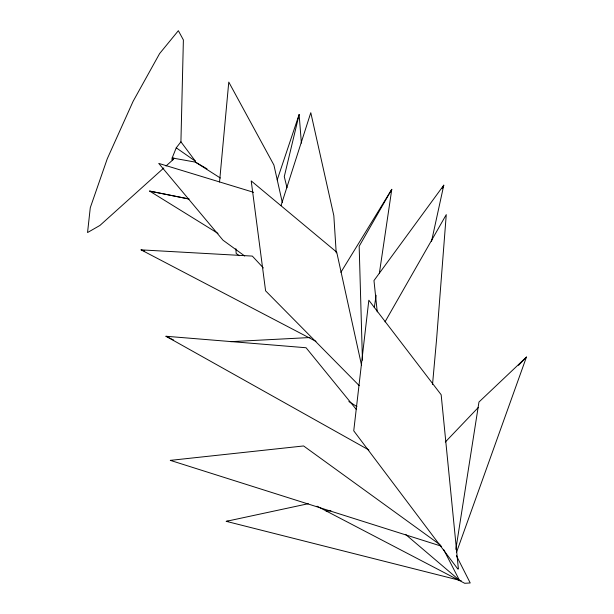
<?xml version="1.0" encoding="UTF-8"?>
<svg xmlns="http://www.w3.org/2000/svg" width="614" height="614" viewBox="0 0 614 614"><rect width="100%" height="100%" fill="white"/><g stroke="black" fill="none" stroke-linecap="round" stroke-linejoin="round"><path stroke-width="0.92" d="M173.831 157.936L173.087 159.64L171.958 159.824L172.166 157.952L176.241 147.836L180.923 141.811L183.386 39.933L178.352 30.7L159.602 53.595L133.1 101.348L107.258 158.796L90.281 207.709L87.549 232.545L99.944 225.43L163.854 167.944M432.525 384.456L436.623 338.821L446.263 214.639L385.009 321.874M219.536 181.997L228.776 82.076L273.905 165.028L282.279 202.359M374.294 307.553L376.113 295.265M379.329 273.514L391.778 189.342L340.893 272.286M455.834 549.407L478.966 402.032L526.451 357.056L456.44 552.5M431.527 241.371L443.784 185.19L373.972 280.575L377.242 311.881M301.39 143.108L299.125 114.519L284.274 176.632L287.022 187.784M281.028 205.606L310.791 112.692L333.824 215.621L336.219 252.899M277.213 179.864L299.125 114.519M442.233 188.682L443.784 185.19M391.778 189.342L359.167 246.268L362.444 360.226M445.311 442.034L478.291 407.489M518.531 365.345L526.451 357.056M165.98 166.026L173.087 159.64M461.237 580.721L226.259 521.34L308.305 503.703M441.596 546.245L170.339 460.37L303.6 445.956L440.184 544.848M226.259 521.34L228.162 521.148M326.149 511.209L330.908 510.725M230.526 341.676L310.032 337.531M315.972 341.361L141.082 249.867L252.331 256.092L263.375 267.965M368.914 450.016L165.972 336.257L306.071 347.747L356.281 409.415M170.339 460.37L172.235 460.584M172.166 157.952L195.429 162.127L207.025 168.85M218.008 233.42L149.609 191.077L189.02 198.967M149.609 191.077L188.82 199.02M253.605 192.312L158.742 163.393L223.005 240.197L244.702 255.992M141.082 249.867L144.712 251.034M165.972 336.257L173.67 340.102M317.031 506.189L464.721 583.3L470.217 582.962L456.394 555.678M348.852 401.541L356.941 406.598M220.357 178.029L195.429 162.127L195.367 161.16L180.923 141.811M176.241 147.836L195.367 161.16M239.237 255.693L236.167 253.444L235.853 248.67M405.539 534.387L459.433 580.276L443.676 549.584M359.205 385.615L265.593 290.829L251.21 180.915L336.718 252.177L361.585 365.46M457.906 569.109L353.741 430.821L368.83 300.231L441.159 394.748L458.389 568.917"/></g></svg>
